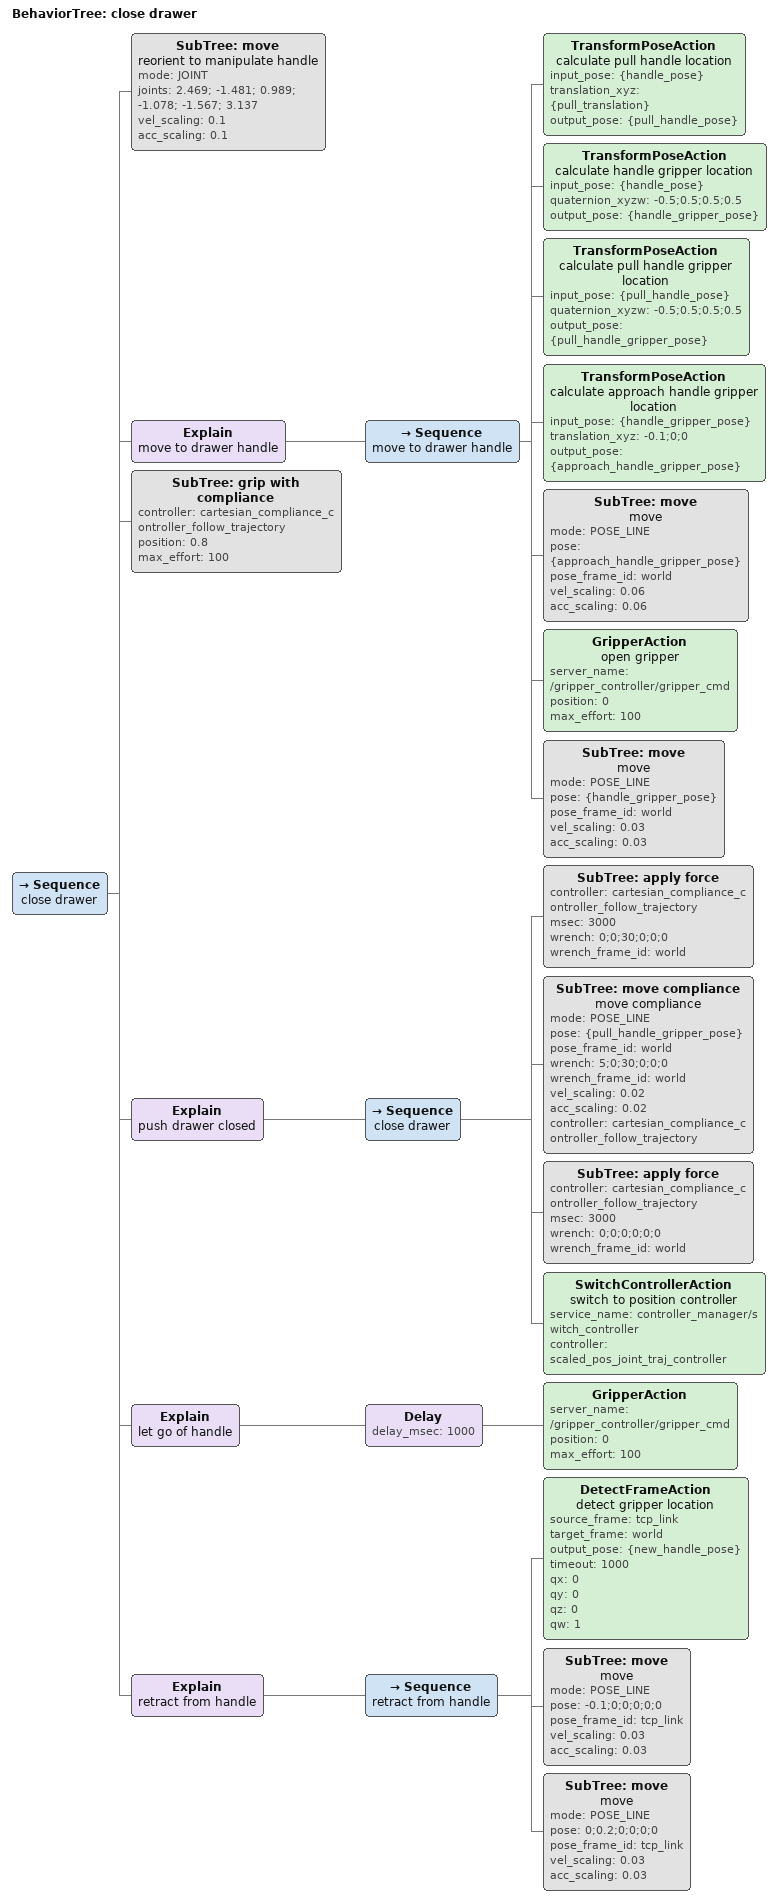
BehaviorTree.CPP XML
<root>
    <!--
    inputs:
      - handle_pose
      - handle_offset
      - pull_translation
      - wrench

    outputs:
      - new_handle_pose
  -->
    <BehaviorTree ID="close drawer">
        <Sequence name="close drawer">

            <SubTree
                ID="move"
                name="reorient to manipulate handle"
                mode="JOINT"
                joints="2.469;  -1.481; 0.989; -1.078; -1.567; 3.137"
                vel_scaling="0.1"
                acc_scaling="0.1"
            />

            <Explain name="move to drawer handle">
                <Sequence name="move to drawer handle">
                    <!-- calculate poses for closing drawer-->
                    <TransformPoseAction
                        name="calculate pull handle location"
                        input_pose="{handle_pose}"
                        translation_xyz="{pull_translation}"
                        output_pose="{pull_handle_pose}"
                    />
                    <TransformPoseAction
                        name="calculate handle gripper location"
                        input_pose="{handle_pose}"
                        quaternion_xyzw="-0.5;0.5;0.5;0.5"
                        output_pose="{handle_gripper_pose}"
                    />
                    <TransformPoseAction
                        name="calculate pull handle gripper location"
                        input_pose="{pull_handle_pose}"
                        quaternion_xyzw="-0.5;0.5;0.5;0.5"
                        output_pose="{pull_handle_gripper_pose}"
                    />
                    <TransformPoseAction
                        name="calculate approach handle gripper location"
                        input_pose="{handle_gripper_pose}"
                        translation_xyz="-0.1;0;0"
                        output_pose="{approach_handle_gripper_pose}"
                    />

                    <!-- move to approach handle pose -->
                    <SubTree
                        ID="move"
                        name="move"
                        mode="POSE_LINE"
                        pose="{approach_handle_gripper_pose}"
                        pose_frame_id="world"
                        vel_scaling="0.06"
                        acc_scaling="0.06"
                    />
                    <!-- open gripper -->
                    <GripperAction
                        name="open gripper"
                        server_name="/gripper_controller/gripper_cmd"
                        position="0"
                        max_effort="100"
                    />

                    <!-- move to approach handle pose -->
                    <SubTree
                        ID="move"
                        name="move"
                        mode="POSE_LINE"
                        pose="{handle_gripper_pose}"
                        pose_frame_id="world"
                        vel_scaling="0.03"
                        acc_scaling="0.03"
                    />
                </Sequence>
            </Explain>

            <SubTree
                ID="grip with compliance"
                controller="cartesian_compliance_controller_follow_trajectory"
                position="0.8"
                max_effort="100"
            />

            <Explain name="push drawer closed">
                <Sequence name="close drawer">

                    <SubTree
                        ID="apply force"
                        controller="cartesian_compliance_controller_follow_trajectory"
                        msec="3000"
                        wrench="0;0;30;0;0;0"
                        wrench_frame_id="world"
                    />

                    <SubTree
                        ID="move compliance"
                        name="move compliance"
                        mode="POSE_LINE"
                        pose="{pull_handle_gripper_pose}"
                        pose_frame_id="world"
                        wrench="5;0;30;0;0;0"
                        wrench_frame_id="world"
                        vel_scaling="0.02"
                        acc_scaling="0.02"
                        controller="cartesian_compliance_controller_follow_trajectory"
                    />

                    <SubTree
                        ID="apply force"
                        controller="cartesian_compliance_controller_follow_trajectory"
                        msec="3000"
                        wrench="0;0;0;0;0;0"
                        wrench_frame_id="world"
                    />

                    <!-- switch back to joint traj ctrl -->
                    <SwitchControllerAction
                        name="switch to position controller"
                        service_name="controller_manager/switch_controller"
                        controller="scaled_pos_joint_traj_controller"
                    />

                </Sequence>
            </Explain>

            <Explain name="let go of handle">
                <Delay delay_msec="1000">
                    <!-- open gripper -->
                    <GripperAction
                        server_name="/gripper_controller/gripper_cmd"
                        position="0"
                        max_effort="100"
                    />
                </Delay>
            </Explain>

            <Explain name="retract from handle">
                <Sequence name="retract from handle">

                    <!-- save current pose -->
                    <DetectFrameAction
                        name="detect gripper location"
                        source_frame="tcp_link"
                        target_frame="world"
                        output_pose="{new_handle_pose}"
                        timeout="1000"
                        qx="0"
                        qy="0"
                        qz="0"
                        qw="1"
                    />

                    <SubTree
                        ID="move"
                        name="move"
                        mode="POSE_LINE"
                        pose="-0.1;0;0;0;0;0"
                        pose_frame_id="tcp_link"
                        vel_scaling="0.03"
                        acc_scaling="0.03"
                    />

                    <SubTree
                        ID="move"
                        name="move"
                        mode="POSE_LINE"
                        pose="0;0.2;0;0;0;0"
                        pose_frame_id="tcp_link"
                        vel_scaling="0.03"
                        acc_scaling="0.03"
                    />

                </Sequence>
            </Explain>

        </Sequence>
    </BehaviorTree>

</root>
